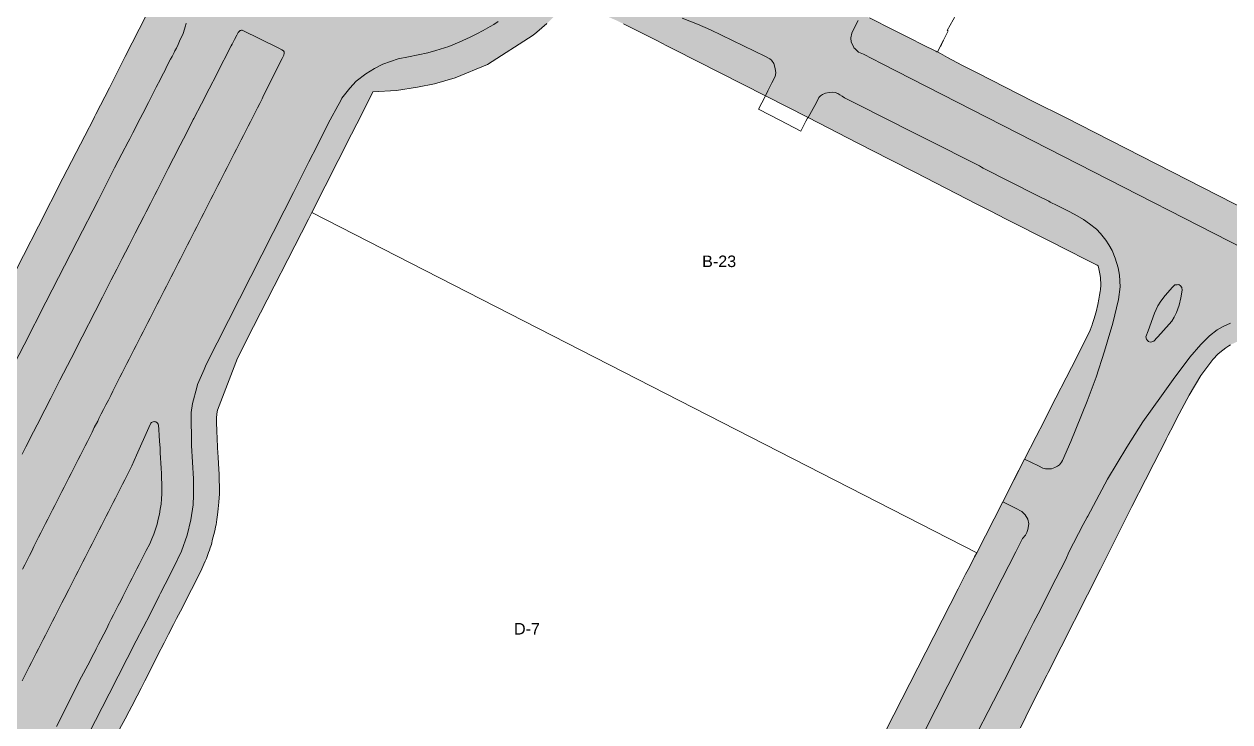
# Model space of a CAD drawing. Header units: metres. Extents: x 662613 to 666742, y 2728069 to 2732733.
# Drawn here: x 664328.1 to 664516.1, y 2730632.6 to 2730741.5 of the extents above; entities that cross this region are included whole.
import ezdxf
from ezdxf.enums import TextEntityAlignment as Align

# ---------------------------------------------------------------- set-up
doc = ezdxf.new("R2010")
doc.units = ezdxf.units.M
doc.header["$MEASUREMENT"] = 0
for name, color, linetype, lineweight in [('DQ_PLOT_ID', 252, 'Continuous', 18), ('Rods Hatch_2024$0$DQ_ROADS', 8, 'Continuous', 13), ('Xref_DQ_MasterPlan_2024$0$DQ_PLOTS', 252, 'Continuous', 15), ('Xref_DQ_MasterPlan_2024$0$DQ_ROADS', 8, 'Continuous', 13)]:
    doc.layers.add(name, color=color, linetype=linetype, lineweight=lineweight)
doc.styles.add('DQ_Plot_ID', font='arial.ttf')

# ---------------------------------------------------------------- blocks, each defined once
blk = doc.blocks.new('Xref_DQ_MasterPlan_2024$0$DQ_Roads_')
at = {"layer": 'Xref_DQ_MasterPlan_2024$0$DQ_ROADS'}
for points in [[(664458.164, 2730742.0963), (664457.5162, 2730740.8077), (664457.1782, 2730740.1354), (664457.0326, 2730739.3992), (664457.0886, 2730738.7273), (664457.4775, 2730737.9218), (664457.5162, 2730737.8416), (664457.6215, 2730737.74), (664457.8475, 2730737.5221), (664457.9144, 2730737.4575), (664458.0848, 2730737.2932), (664458.2338, 2730737.1494), (664458.9871, 2730736.8337), (664460.3886, 2730736.1172), (664461.8071, 2730735.3919), (664549.0899, 2730690.7608)], [(664325.8143, 2730687.0328), (664328.093, 2730691.4895), (664331.4883, 2730698.1394), (664336.3576, 2730707.6465), (664339.6121, 2730713.9846), (664342.177, 2730719.0882), (664343.3221, 2730721.2958), (664344.299, 2730723.1791), (664344.5819, 2730723.6471), (664345.0425, 2730724.5789), (664345.4889, 2730725.4291), (664345.7841, 2730726.0195), (664346.5749, 2730727.5777), (664347.4589, 2730729.2999), (664347.8691, 2730730.112), (664348.3112, 2730730.9707), (664348.6835, 2730731.6855), (664349.3327, 2730732.946), (664349.6119, 2730733.5001), (664349.9989, 2730734.2403), (664350.3543, 2730734.9594), (664350.9316, 2730736.0761), (664351.1473, 2730736.4821), (664351.4752, 2730737.1107), (664351.6063, 2730737.362), (664351.8182, 2730737.8021), (664352.0835, 2730738.3532), (664352.3227, 2730738.8499), (664352.8615, 2730740.092), (664353.2237, 2730741.2489), (664353.3369, 2730741.7043)], [(664402.0212, 2730741.9525), (664401.3364, 2730741.456), (664400.7928, 2730741.1649), (664399.6674, 2730740.5409), (664398.7084, 2730740.0093), (664397.664, 2730739.47), (664395.9434, 2730738.7081), (664394.2998, 2730738.0404), (664392.271, 2730737.407), (664391.0384, 2730737.0303), (664388.0508, 2730736.4311), (664386.4415, 2730736.0887), (664384.0018, 2730735.284), (664382.7092, 2730734.5992), (664381.3567, 2730733.7774), (664379.8415, 2730732.6303), (664378.8827, 2730731.5175), (664377.6415, 2730729.9595), (664377.4173, 2730729.5278), (664377.0164, 2730728.756), (664375.8304, 2730726.5673), (664375.1066, 2730725.1623), (664373.7587, 2730722.5462), (664372.4913, 2730720.0216), (664371.1705, 2730717.4207), (664370.5911, 2730716.2799), (664370.0769, 2730715.2675), (664368.6257, 2730712.4016), (664356.466, 2730688.3882), (664356.1395, 2730687.6301), (664355.1135, 2730685.2723), (664354.9915, 2730684.8009), (664354.3516, 2730682.3275), (664354.129, 2730680.9065), (664354.1664, 2730675.7627), (664354.4974, 2730670.5769), (664354.4974, 2730668.0287), (664354.4398, 2730666.4738), (664354.0978, 2730664.1739), (664353.5328, 2730661.7816), (664352.6217, 2730659.2875), (664351.3136, 2730656.5491), (664350.0563, 2730654.1263), (664349.3637, 2730652.7333), (664349.1452, 2730652.2939), (664347.715, 2730649.4537), (664345.5746, 2730645.2891), (664341.3365, 2730636.9841), (664333.8631, 2730622.3875)], [(664455.4833, 2730605.374), (664479.5541, 2730652.8522), (664482.7411, 2730659.1384), (664483.8137, 2730661.254), (664484.246, 2730661.7676), (664484.4942, 2730662.2042), (664484.6398, 2730662.6407), (664484.7633, 2730663.5239), (664484.612, 2730664.2569), (664484.2368, 2730664.9348), (664483.7162, 2730665.4433), (664482.7114, 2730665.9759), (664480.7098, 2730666.9592), (664482.4082, 2730670.3036), (664484.1066, 2730673.648), (664484.1311, 2730673.6359), (664486.289, 2730672.5652), (664486.9837, 2730672.2373), (664487.3858, 2730672.1304), (664487.7573, 2730672.1151), (664488.3325, 2730672.1405), (664488.8619, 2730672.3136), (664489.2741, 2730672.5325), (664489.5617, 2730672.7513), (664489.8722, 2730673.1382), (664490.0249, 2730673.4283), (664491.3351, 2730676.3763), (664493.9056, 2730682.6711), (664495.2676, 2730686.4034), (664496.5789, 2730690.4891), (664497.0237, 2730691.875), (664497.8776, 2730694.8669), (664498.7918, 2730698.539), (664499.0158, 2730700.5415), (664498.9438, 2730702.3267), (664498.717, 2730703.4712), (664498.2743, 2730705.0044), (664497.7596, 2730706.185), (664497.2666, 2730707.0775), (664496.7951, 2730707.819), (664495.953, 2730708.8747), (664495.3218, 2730709.5465), (664494.2736, 2730710.3802), (664493.3141, 2730711.0581), (664491.9492, 2730711.8208), (664490.8627, 2730712.3656), (664489.2193, 2730713.2191), (664488.1206, 2730713.7638), (664487.9026, 2730713.8741), (664486.1011, 2730714.7849), (664477.6542, 2730719.0558), (664477.412, 2730719.2252), (664477.0731, 2730719.4189), (664460.4726, 2730727.8004), (664459.9903, 2730728.0439), (664456.0233, 2730730.0468), (664455.6457, 2730730.2941), (664455.3042, 2730730.5176), (664454.991, 2730730.6978), (664454.5983, 2730730.848), (664454.1269, 2730730.8966), (664453.621, 2730730.8684), (664453.0698, 2730730.7314), (664452.603, 2730730.5426), (664452.2943, 2730730.3474), (664452.0329, 2730730.0744), (664451.6664, 2730729.3007), (664450.3512, 2730726.9642), (664450.2847, 2730726.8461), (664450.0275, 2730726.3892), (664449.228, 2730724.8461), (664445.937, 2730726.5512), (664442.646, 2730728.2562), (664443.6395, 2730730.2224), (664443.6992, 2730730.3406), (664444.0798, 2730731.0937), (664444.7202, 2730732.3612), (664445.2183, 2730733.3404), (664445.3039, 2730733.9396), (664445.2393, 2730734.6117), (664445.0214, 2730735.3622), (664444.634, 2730735.9191), (664444.3881, 2730736.0919), (664444.1861, 2730736.2339), (664443.7139, 2730736.4881), (664435.1266, 2730740.6236), (664433.0928, 2730741.5073), (664430.6898, 2730742.4395)], [(664327.8061, 2730656.4355), (664328.1681, 2730657.1474), (664328.5307, 2730657.8605), (664328.8919, 2730658.5731), (664329.2535, 2730659.2869), (664329.6135, 2730660.0011), (664329.9751, 2730660.7137), (664330.3389, 2730661.4261), (664330.7027, 2730662.1407), (664331.0671, 2730662.8531), (664331.4307, 2730663.5649), (664331.7951, 2730664.2781), (664332.1587, 2730664.9905), (664332.5231, 2730665.7034), (664332.8856, 2730666.4161), (664333.2476, 2730667.1281), (664333.6095, 2730667.8416), (664333.9711, 2730668.5553), (664334.3357, 2730669.2661), (664334.7004, 2730669.9799), (664335.0643, 2730670.6935), (664335.4259, 2730671.4057), (664335.7893, 2730672.1193), (664336.1405, 2730672.8373), (664336.5109, 2730673.5501), (664336.8737, 2730674.2559), (664337.2413, 2730674.9753), (664337.6029, 2730675.6875), (664337.9559, 2730676.3923), (664338.3087, 2730677.1167), (664338.6741, 2730677.8285), (664339.0248, 2730678.5495), (664339.5487, 2730679.5621), (664339.7471, 2730679.9673), (664340.1055, 2730680.6899), (664340.4629, 2730681.4003), (664340.8263, 2730682.1233), (664341.2251, 2730682.8255), (664341.5881, 2730683.5457), (664341.9025, 2730684.2527), (664342.2683, 2730684.9657), (664342.6463, 2730685.6885), (664343.0171, 2730686.4019), (664343.3767, 2730687.1223), (664343.7359, 2730687.8225), (664344.0961, 2730688.5355), (664344.4641, 2730689.2525), (664344.8317, 2730689.9625), (664345.1919, 2730690.6775), (664345.5545, 2730691.3873), (664345.9219, 2730692.0999), (664346.2887, 2730692.8129), (664346.6551, 2730693.5251), (664347.0169, 2730694.2363), (664347.3813, 2730694.9475), (664347.7431, 2730695.6599), (664348.1029, 2730696.3729), (664348.4671, 2730697.0867), (664348.8321, 2730697.7973), (664349.1949, 2730698.5125), (664349.5625, 2730699.2221), (664349.9257, 2730699.9357), (664350.2917, 2730700.6471), (664350.6567, 2730701.3597), (664351.0243, 2730702.0715), (664351.3881, 2730702.7825), (664351.7531, 2730703.4935), (664352.116, 2730704.2049), (664352.4779, 2730704.9197), (664352.8393, 2730705.6313), (664353.2045, 2730706.3427), (664353.5677, 2730707.0579), (664353.9287, 2730707.7705), (664354.2929, 2730708.4817), (664354.6533, 2730709.1969), (664355.0177, 2730709.9093), (664355.3811, 2730710.6241), (664355.7417, 2730711.3361), (664356.1051, 2730712.0487), (664356.4685, 2730712.762), (664356.8333, 2730713.4743), (664357.1951, 2730714.1878), (664357.5601, 2730714.8995), (664357.9239, 2730715.6131), (664358.2863, 2730716.3253), (664358.6515, 2730717.0369), (664359.0175, 2730717.7499), (664359.2356, 2730718.1784), (664359.3804, 2730718.4631), (664359.7417, 2730719.1746), (664360.1057, 2730719.8867), (664360.4713, 2730720.5997), (664360.8361, 2730721.3125), (664361.2001, 2730722.0241), (664361.5663, 2730722.7359), (664361.9301, 2730723.4493), (664362.2913, 2730724.1599), (664362.6533, 2730724.8745), (664363.0161, 2730725.5877), (664363.3793, 2730726.3007), (664363.7417, 2730727.0135), (664364.1054, 2730727.7253), (664364.4649, 2730728.4407), (664364.8281, 2730729.1525), (664365.1903, 2730729.8673), (664365.3067, 2730730.1173), (664367.5142, 2730734.5354), (664368.3297, 2730736.1563), (664368.6055, 2730736.7101), (664368.6579, 2730736.9753), (664368.6279, 2730737.2045), (664368.5382, 2730737.3441), (664368.259, 2730737.5135), (664367.7806, 2730737.7727), (664362.0958, 2730740.5644), (664361.9901, 2730740.5695), (664361.8996, 2730740.5569), (664361.8267, 2730740.5393), (664361.7789, 2730740.5141), (664361.6732, 2730740.4387), (664361.5475, 2730740.3255), (664361.4588, 2730740.2173), (664361.397, 2730740.0973), (664361.2505, 2730739.8221), (664360.8931, 2730739.1252), (664360.7286, 2730738.8022), (664360.5132, 2730738.3835), (664360.3879, 2730738.1389), (664358.1515, 2730733.7764), (664358.1346, 2730733.7437), (664356.9261, 2730731.411), (664355.7417, 2730729.1062), (664354.5456, 2730726.7773), (664354.4666, 2730726.6235), (664353.4333, 2730724.6067), (664352.4249, 2730722.6326), (664351.3952, 2730720.623), (664350.5575, 2730718.9797), (664349.8657, 2730717.6245), (664349.5136, 2730716.9274), (664348.8147, 2730715.5758), (664348.4697, 2730714.8929), (664347.7636, 2730713.5128), (664347.0967, 2730712.2145), (664346.7375, 2730711.5067), (664346.1168, 2730710.2831), (664345.4072, 2730708.8995), (664344.4664, 2730707.0499), (664343.8902, 2730705.9437), (664343.3869, 2730704.9585), (664342.5279, 2730703.2796), (664341.6703, 2730701.603), (664341.075, 2730700.4481), (664340.2907, 2730698.9151), (664339.1614, 2730696.6885), (664337.1375, 2730692.7271), (664335.3998, 2730689.3353), (664333.662, 2730685.9376), (664332.2294, 2730683.156), (664331.3081, 2730681.3494), (664330.0878, 2730678.9626), (664329.5495, 2730677.9038), (664328.3381, 2730675.547), (664327.7579, 2730674.4104)], [(664516.2595, 2730694.8713), (664515.1193, 2730694.3419), (664514.1419, 2730693.8127), (664512.9815, 2730692.8965), (664511.6275, 2730691.5323), (664509.8867, 2730689.5574), (664507.2909, 2730686.0759), (664505.4891, 2730683.5309), (664502.5673, 2730679.4589), (664500.0529, 2730675.5091), (664497.0701, 2730670.5209), (664493.9654, 2730664.7387), (664493.8894, 2730664.5924), (664493.2767, 2730663.414), (664491.0438, 2730659.1193), (664490.545, 2730657.9587), (664488.9986, 2730654.9298), (664486.2215, 2730649.4904), (664485.5364, 2730648.1484), (664484.4057, 2730645.9339), (664482.993, 2730643.1669), (664480.9154, 2730639.0974), (664474.3598, 2730626.2571)], [(664333.1252, 2730631.9052), (664334.9923, 2730635.6156), (664336.6875, 2730638.9586), (664338.3649, 2730642.1475), (664338.5823, 2730642.5916), (664338.9521, 2730643.3029), (664339.1355, 2730643.6546), (664339.3188, 2730644.0063), (664339.6683, 2730644.7295), (664340.0435, 2730645.4454), (664340.9529, 2730647.2172), (664341.3015, 2730647.9348), (664341.6646, 2730648.6461), (664342.0349, 2730649.3538), (664342.4067, 2730650.0569), (664342.7702, 2730650.7861), (664343.1445, 2730651.4891), (664343.4972, 2730652.2077), (664343.8624, 2730652.9211), (664344.2174, 2730653.6337), (664344.5792, 2730654.3533), (664344.9489, 2730655.0619), (664345.3046, 2730655.7766), (664345.6748, 2730656.4907), (664346.0364, 2730657.2009), (664346.3867, 2730657.913), (664347.1359, 2730659.3518), (664347.7022, 2730660.4283), (664348.0009, 2730661.1832), (664348.3006, 2730661.9406), (664348.5738, 2730662.7016), (664348.81, 2730663.4722), (664349.0088, 2730664.2517), (664349.1789, 2730665.038), (664349.3197, 2730665.8283), (664349.4315, 2730666.6234), (664349.5116, 2730667.4194), (664349.5582, 2730668.2165), (664349.5714, 2730669.0145), (664349.5531, 2730669.8139), (664349.5184, 2730670.613), (664349.5009, 2730670.9595), (664349.478, 2730671.4121), (664349.4368, 2730672.2111), (664349.3943, 2730673.0099), (664349.3554, 2730673.8088), (664349.3127, 2730674.608), (664349.2703, 2730675.4067), (664349.2166, 2730676.3992), (664349.1628, 2730677.3926), (664349.1133, 2730678.1903), (664349.0526, 2730678.9739), (664349.0503, 2730678.9955), (664348.9975, 2730679.115), (664348.8633, 2730679.2701), (664348.7837, 2730679.3371), (664348.6077, 2730679.4335), (664348.4861, 2730679.4712), (664348.352, 2730679.4838), (664348.2221, 2730679.4629), (664348.067, 2730679.4042), (664347.9664, 2730679.3329), (664347.8615, 2730679.2353), (664347.5538, 2730678.5524), (664345.614, 2730674.2473), (664344.8568, 2730672.567), (664344.5021, 2730671.8326), (664344.1449, 2730671.1198), (664343.7822, 2730670.4077), (664343.4148, 2730669.6979), (664343.05, 2730668.982), (664342.6838, 2730668.2721), (664342.3337, 2730667.5481), (664341.9629, 2730666.8452), (664341.6076, 2730666.1304), (664341.2418, 2730665.4183), (664340.8763, 2730664.7067), (664340.5134, 2730663.9936), (664340.1454, 2730663.2813), (664339.784, 2730662.5699), (664339.4239, 2730661.8585), (664339.0572, 2730661.1447), (664338.69, 2730660.4348), (664338.3218, 2730659.7183), (664337.9523, 2730659.0133), (664337.5981, 2730658.2961), (664337.234, 2730657.5833), (664336.8693, 2730656.8701), (664336.5052, 2730656.1582), (664336.1436, 2730655.4454), (664335.7785, 2730654.7303), (664335.4134, 2730654.0139), (664335.0548, 2730653.3063), (664334.3279, 2730651.8865), (664333.9596, 2730651.1805), (664333.5837, 2730650.4554), (664333.2051, 2730649.7231), (664332.8497, 2730649.0353), (664332.4939, 2730648.3203), (664332.1319, 2730647.6037), (664331.7749, 2730646.8958), (664331.4101, 2730646.1749), (664331.0507, 2730645.4624), (664330.6869, 2730644.7531), (664330.3297, 2730644.0392), (664329.9666, 2730643.3258), (664329.6068, 2730642.6099), (664329.2337, 2730641.8969), (664328.8722, 2730641.1905), (664328.5058, 2730640.4699), (664328.148, 2730639.7601), (664327.7882, 2730639.05)]]:
    blk.add_lwpolyline(points, dxfattribs=at)
blk.add_lwpolyline([(664503.4742, 2730691.9845), (664503.687, 2730691.91), (664503.959, 2730691.917), (664504.1511, 2730691.9732), (664504.279, 2730692.0519), (664505.3554, 2730693.2451), (664507.0653, 2730695.1452), (664507.4467, 2730695.7741), (664507.7936, 2730696.5287), (664508.2541, 2730697.6451), (664508.5045, 2730698.7979), (664508.6764, 2730699.9898), (664508.6466, 2730700.4386), (664508.4242, 2730700.6714), (664508.1765, 2730700.8692), (664507.9119, 2730700.8479), (664507.5753, 2730700.8255), (664507.1774, 2730700.4739), (664506.0307, 2730699.1895), (664505.3499, 2730698.3138), (664504.9269, 2730697.5357), (664504.4056, 2730696.4018), (664503.3817, 2730693.6578), (664503.0588, 2730692.7358), (664503.1595, 2730692.36), (664503.2951, 2730692.1548)], close=True, dxfattribs=at)
blk = doc.blocks.new('Xref_DQ_MasterPlan_2024')
at = {"layer": 'Xref_DQ_MasterPlan_2024$0$DQ_PLOTS'}
for points in [[(664473.93, 2730743.87), (664472.04, 2730740.55), (664472.21, 2730740.46), (664471.47, 2730739.02), (664471.14, 2730738.37), (664471, 2730738.11), (664470.78, 2730737.67), (664470.55, 2730737.22), (664470.45, 2730737.2), (664470.27, 2730737.29), (664468.27, 2730738.3), (664466.22, 2730739.34), (664463.62, 2730740.65), (664459.95, 2730742.5)], [(664348.17, 2730744.96), (664346, 2730740.74), (664343.83, 2730736.46), (664341.37, 2730731.59), (664339.27, 2730727.49), (664339.06, 2730727.08), (664338.93, 2730726.82), (664337.54, 2730724.11), (664334.14, 2730717.47), (664330.32, 2730709.99), (664325.64, 2730700.84)], [(664555.32, 2730693.82), (664495.1, 2730724.62), (664490.49, 2730726.98), (664485.46, 2730729.45), (664476.71, 2730733.91), (664474.35, 2730735.1), (664472.11, 2730736.31), (664471.03, 2730736.93), (664470.55, 2730737.22), (664471.47, 2730739.02), (664472.21, 2730740.46), (664472.04, 2730740.55), (664473.93, 2730743.87)], [(664421.58, 2730741.57), (664426.74, 2730738.96), (664428.34, 2730738.14), (664429.49, 2730737.57), (664443.7, 2730730.34), (664450.35, 2730726.96), (664458.09, 2730722.96), (664463.09, 2730720.4), (664467.11, 2730718.35), (664473.47, 2730715.11), (664476.78, 2730713.4), (664478.75, 2730712.39), (664481.26, 2730711.11), (664488.38, 2730707.49), (664490.31, 2730706.51), (664494.21, 2730704.53), (664495.46, 2730703.93), (664495.58, 2730703.79), (664495.71, 2730703.35), (664495.87, 2730702.58), (664495.96, 2730701.97), (664496.01, 2730700.77), (664495.97, 2730700.12), (664495.93, 2730699.78), (664495.79, 2730699.22), (664495.68, 2730698.6), (664495.55, 2730697.76), (664495.27, 2730696.6), (664494.94, 2730695.44), (664494.74, 2730694.81), (664494.67, 2730694.58), (664494.34, 2730693.77), (664493.47, 2730691.92), (664491.43, 2730687.95), (664488.19, 2730681.59), (664487.1, 2730679.43), (664485.92, 2730677.14), (664484.13, 2730673.64), (664484.11, 2730673.65), (664480.71, 2730666.96), (664476.66, 2730659.03), (664476.66, 2730659.03), (664372.96, 2730712.15), (664379.15, 2730724.38), (664380.78, 2730727.6), (664382.48, 2730730.97), (664386.15, 2730731.19), (664389.45, 2730731.69), (664392.06, 2730732.21), (664395.33, 2730733.13), (664400.34, 2730735.24), (664407.45, 2730739.8), (664408.06, 2730740.3), (664409.61, 2730741.63)], [(664342.97, 2730631.48), (664343.85, 2730633.07), (664344.47, 2730634.27), (664344.88, 2730635.05), (664345.71, 2730636.69), (664346.31, 2730637.86), (664346.9, 2730639.03), (664347.66, 2730640.53), (664348.95, 2730643.06), (664349.93, 2730644.94), (664350.61, 2730646.29), (664351.39, 2730647.82), (664351.85, 2730648.73), (664352.45, 2730649.92), (664354.18, 2730653.3), (664355.26, 2730655.44), (664355.79, 2730656.52), (664356.13, 2730657.23), (664356.33, 2730657.69), (664356.33, 2730657.7), (664356.5, 2730658.12), (664356.68, 2730658.57), (664356.86, 2730659.06), (664356.98, 2730659.4), (664357.12, 2730659.8), (664357.28, 2730660.32), (664357.47, 2730661.13), (664357.75, 2730662.21), (664357.86, 2730662.71), (664357.95, 2730663.04), (664358.01, 2730663.36), (664358.15, 2730664.2), (664358.24, 2730664.93), (664358.36, 2730665.89), (664358.45, 2730666.91), (664358.53, 2730668.24), (664358.54, 2730668.88), (664358.49, 2730670.83), (664358.48, 2730671.29), (664358.44, 2730672.08), (664358.39, 2730672.96), (664358.33, 2730673.94), (664358.25, 2730675.4), (664358.17, 2730676.93), (664358.13, 2730677.91), (664358.08, 2730679.51), (664358.08, 2730680.04), (664358.14, 2730680.71), (664358.23, 2730681.3), (664361.36, 2730689.4), (664363.85, 2730694.33), (664372.42, 2730711.09), (664372.96, 2730712.15), (664476.66, 2730659.03), (664476.66, 2730659.03), (664476.33, 2730658.39), (664475.52, 2730656.79), (664474.93, 2730655.65), (664473.76, 2730653.41), (664459.92, 2730626.26)], [(664483.49, 2730631.67), (664485.13, 2730635.1), (664487.6, 2730639.9), (664487.82, 2730640.34), (664495.95, 2730656.47), (664500.87, 2730666.23), (664502.98, 2730670.4), (664504.29, 2730672.93), (664506.1, 2730676.5), (664506.22, 2730676.73), (664506.54, 2730677.37), (664507.29, 2730678.84), (664507.88, 2730680.01), (664509.78, 2730683.64), (664511.62, 2730686.71), (664513.51, 2730689.18), (664514.34, 2730690.08), (664515.05, 2730690.66), (664515.53, 2730691.02), (664515.96, 2730691.31), (664515.99, 2730691.33), (664516.24, 2730691.48)]]:
    blk.add_lwpolyline(points, dxfattribs=at)
blk.add_blockref('Xref_DQ_MasterPlan_2024$0$DQ_Roads_', (0, 0))
blk = doc.blocks.new('Rods Hatch_2024')
at = {"layer": 'Rods Hatch_2024$0$DQ_ROADS'}
h = blk.add_hatch(color=254, dxfattribs=at)
h.dxf.hatch_style = 1
h.paths.add_polyline_path([(664690.33, 2730901.14), (664690.33, 2730921.77), (664687.57, 2730920.37), (664681.62, 2730917.33), (664675.56, 2730914.23), (664667.67, 2730910.1), (664660.05, 2730906.36), (664650.09, 2730901.3), (664648.42, 2730900.46), (664648.15, 2730900.33), (664645.66, 2730899.16), (664640.51, 2730896.56), (664633.65, 2730893.04), (664629.75, 2730891.09), (664619.73, 2730885.93), (664616.52, 2730884.39), (664614.48, 2730883.4), (664655.24, 2730883.4), (664656.44, 2730884.01), (664658.23, 2730884.92), (664663.57, 2730887.63), (664668.53, 2730890.17), (664677.2, 2730894.57), (664682.14, 2730897.07)])
h.paths.add_polyline_path([(664303.5, 2730657.39), (664302.9, 2730656.19), (664302.22, 2730516.15), (664321, 2730516.15), (664320.9, 2730516.72), (664320.88, 2730516.74), (664319.95, 2730522.66), (664319.18, 2730527.61), (664318.48, 2730533.1), (664318.03, 2730538.64), (664317.17, 2730551.52), (664317.21, 2730555.58), (664318.2, 2730565.28), (664319.06, 2730571.09), (664320.34, 2730576.73), (664320.78, 2730578.8), (664321.33, 2730581.36), (664322.05, 2730584.41), (664322.92, 2730587.61), (664324.16, 2730590.96), (664325.84, 2730595.48), (664327.35, 2730599.39), (664329.59, 2730604.8), (664331.14, 2730608.19), (664333.56, 2730613.14), (664340.31, 2730626.26), (664341.62, 2730628.82), (664342.97, 2730631.48), (664343.85, 2730633.07), (664344.47, 2730634.27), (664344.88, 2730635.05), (664345.71, 2730636.69), (664346.31, 2730637.86), (664346.9, 2730639.03), (664347.66, 2730640.53), (664348.95, 2730643.06), (664349.93, 2730644.94), (664350.61, 2730646.29), (664351.39, 2730647.82), (664351.85, 2730648.73), (664352.45, 2730649.92), (664354.18, 2730653.3), (664355.26, 2730655.44), (664355.79, 2730656.52), (664356.13, 2730657.23), (664356.33, 2730657.69), (664356.33, 2730657.7), (664356.5, 2730658.12), (664356.68, 2730658.57), (664356.86, 2730659.06), (664356.98, 2730659.4), (664357.12, 2730659.8), (664357.28, 2730660.32), (664357.47, 2730661.13), (664357.75, 2730662.21), (664357.98, 2730663.21), (664358.01, 2730663.36), (664358.15, 2730664.2), (664358.24, 2730664.93), (664358.36, 2730665.89), (664358.45, 2730666.91), (664358.53, 2730668.24), (664358.54, 2730668.88), (664358.49, 2730670.83), (664358.48, 2730671.29), (664358.44, 2730672.08), (664358.39, 2730672.96), (664358.33, 2730673.94), (664358.25, 2730675.4), (664358.17, 2730676.93), (664358.13, 2730677.91), (664358.06, 2730679.9), (664358.19, 2730681.2), (664361.36, 2730689.4), (664363.85, 2730694.33), (664372.42, 2730711.09), (664372.96, 2730712.15), (664379.15, 2730724.38), (664380.78, 2730727.6), (664382.48, 2730730.97), (664386.15, 2730731.19), (664389.45, 2730731.69), (664392.06, 2730732.21), (664395.33, 2730733.13), (664400.34, 2730735.24), (664407.45, 2730739.8), (664408.06, 2730740.3), (664409.61, 2730741.63), (664411.71, 2730743.71), (664411.98, 2730743.77), (664412.59, 2730743.83), (664414.26, 2730743.89), (664415.89, 2730743.69), (664418.14, 2730743.09), (664419.55, 2730742.51), (664420.69, 2730742.01), (664421.58, 2730741.57), (664426.74, 2730738.96), (664428.34, 2730738.14), (664429.49, 2730737.57), (664443.7, 2730730.34), (664450.35, 2730726.96), (664458.09, 2730722.96), (664463.09, 2730720.4), (664467.11, 2730718.35), (664473.47, 2730715.11), (664476.78, 2730713.4), (664478.75, 2730712.39), (664481.26, 2730711.11), (664488.38, 2730707.49), (664490.31, 2730706.51), (664494.21, 2730704.53), (664495.56, 2730703.88), (664495.71, 2730703.35), (664495.95, 2730702.15), (664496.01, 2730700.77), (664495.96, 2730699.89), (664495.79, 2730699.22), (664495.68, 2730698.6), (664495.55, 2730697.76), (664495.27, 2730696.6), (664494.94, 2730695.44), (664494.74, 2730694.81), (664494.67, 2730694.58), (664494.34, 2730693.77), (664493.47, 2730691.92), (664491.43, 2730687.95), (664488.19, 2730681.59), (664487.1, 2730679.43), (664485.92, 2730677.14), (664484.13, 2730673.64), (664484.11, 2730673.65), (664480.71, 2730666.96), (664476.66, 2730659.03), (664476.33, 2730658.39), (664475.52, 2730656.79), (664474.93, 2730655.65), (664473.76, 2730653.41), (664459.92, 2730626.26), (664443.9, 2730594.84), (664441.4, 2730589.87), (664437.92, 2730583.05), (664437.26, 2730581.68), (664435.15, 2730577.52), (664434.34, 2730575.7), (664433.75, 2730574.34), (664432.88, 2730572.19), (664432.43, 2730571.08), (664431.7, 2730569.2), (664430.55, 2730565.88), (664429.95, 2730563.91), (664429.57, 2730562.42), (664429.11, 2730560.59), (664428.22, 2730556.89), (664427.53, 2730553.24), (664427.12, 2730550.3), (664426.83, 2730547.68), (664426.67, 2730546.01), (664426.49, 2730543.4), (664426.42, 2730539.63), (664426.41, 2730538.97), (664426.4, 2730538.83), (664426.4, 2730537.31), (664426.42, 2730536.18), (664426.44, 2730535.19), (664426.48, 2730534.23), (664426.58, 2730532.63), (664426.69, 2730531.29), (664426.79, 2730530.11), (664426.91, 2730529), (664427.03, 2730528.05), (664427.22, 2730526.68), (664427.34, 2730525.92), (664427.44, 2730525.23), (664427.62, 2730524.04), (664428.28, 2730519.78), (664428.86, 2730516.15), (664447.33, 2730516.15), (664446.47, 2730521.51), (664446.03, 2730524.26), (664445.65, 2730526.71), (664445.36, 2730528.54), (664445.15, 2730529.97), (664444.95, 2730531.64), (664444.84, 2730532.89), (664444.69, 2730535.08), (664444.61, 2730537.02), (664444.58, 2730539.46), (664444.59, 2730540.89), (664444.69, 2730542.97), (664444.95, 2730546.22), (664445.38, 2730549.7), (664445.7, 2730551.42), (664445.91, 2730552.47), (664446.14, 2730553.61), (664446.49, 2730555.1), (664446.79, 2730556.44), (664447.28, 2730558.26), (664447.7, 2730559.68), (664448.22, 2730561.32), (664448.56, 2730562.27), (664449.37, 2730564.49), (664449.73, 2730564.52), (664450.76, 2730564.58), (664451.95, 2730564.6), (664452.68, 2730564.31), (664453.06, 2730564.13), (664454.24, 2730563.52), (664455.96, 2730562.65), (664461.24, 2730559.97), (664462.86, 2730559.13), (664463.23, 2730558.94), (664476.38, 2730552.18), (664476.78, 2730551.98), (664481.25, 2730549.73), (664484.81, 2730547.91), (664485.09, 2730547.77), (664488.89, 2730545.83), (664490.54, 2730544.98), (664497.98, 2730541.16), (664498.95, 2730540.66), (664499.05, 2730540.61), (664500.98, 2730539.63), (664504.25, 2730537.97), (664504.7, 2730537.74), (664506.38, 2730536.88), (664510.45, 2730534.81), (664513.66, 2730533.17), (664514.91, 2730532.53), (664515.52, 2730532.22), (664521.05, 2730543.37), (664514.5, 2730546.71), (664512.49, 2730547.57), (664507.89, 2730549.9), (664506, 2730550.92), (664502.92, 2730552.58), (664501.69, 2730553.2), (664493.99, 2730557.15), (664492.62, 2730557.85), (664489.84, 2730559.25), (664487.37, 2730560.51), (664485.93, 2730561.24), (664480.81, 2730563.88), (664479.21, 2730564.7), (664478.4, 2730565.11), (664459.73, 2730574.68), (664455.34, 2730576.94), (664459.63, 2730585), (664460.14, 2730585.97), (664462.56, 2730590.79), (664466.31, 2730598.23), (664467.38, 2730600.11), (664471.78, 2730608.71), (664477.76, 2730620.44), (664478.2, 2730621.29), (664479.45, 2730623.74), (664480.04, 2730624.9), (664480.73, 2730626.26), (664481.57, 2730627.89), (664482.56, 2730629.85), (664482.99, 2730630.7), (664483.49, 2730631.67), (664485.13, 2730635.1), (664487.6, 2730639.9), (664487.82, 2730640.34), (664495.95, 2730656.47), (664500.87, 2730666.23), (664502.98, 2730670.4), (664504.29, 2730672.93), (664506.1, 2730676.5), (664506.54, 2730677.37), (664507.29, 2730678.84), (664507.88, 2730680.01), (664509.78, 2730683.64), (664511.62, 2730686.71), (664513.51, 2730689.18), (664514.34, 2730690.08), (664515.05, 2730690.66), (664515.53, 2730691.02), (664516.14, 2730691.44), (664517.71, 2730692.16), (664518.05, 2730692.25), (664519.2, 2730691.67), (664523.36, 2730689.55), (664526.18, 2730688.12), (664528.68, 2730686.83), (664531.72, 2730685.27), (664533.61, 2730684.31), (664536.62, 2730682.77), (664542.27, 2730679.9), (664548.55, 2730676.69), (664553.69, 2730674.08), (664554.99, 2730673.4), (664554.99, 2730693.99), (664495.1, 2730724.62), (664490.49, 2730726.98), (664485.46, 2730729.45), (664476.71, 2730733.91), (664474.35, 2730735.1), (664472.11, 2730736.31), (664471.03, 2730736.93), (664470.55, 2730737.22), (664470.45, 2730737.2), (664468.27, 2730738.3), (664466.22, 2730739.34), (664463.62, 2730740.65), (664459.95, 2730742.5), (664458.69, 2730743.14), (664452.2, 2730746.85), (664440.3, 2730753.25), (664438.17, 2730754.39), (664433.19, 2730757.07), (664432.93, 2730757.21), (664428.15, 2730759.78), (664428.12, 2730759.8), (664425.71, 2730761.09), (664424.16, 2730761.93), (664424.16, 2730761.93), (664424.16, 2730761.93), (664424.15, 2730761.93), (664424.14, 2730761.95), (664423.5, 2730762.91), (664422.9, 2730763.82), (664422.6, 2730764.28), (664422.45, 2730764.51), (664422.45, 2730764.52), (664422.45, 2730764.52), (664422.47, 2730764.63), (664422.5, 2730764.85), (664422.58, 2730765.29), (664422.71, 2730766.17), (664422.84, 2730767.35), (664422.91, 2730767.96), (664423.04, 2730769.77), (664423.09, 2730771.59), (664423.06, 2730773.42), (664422.95, 2730775.26), (664422.76, 2730777.09), (664422.48, 2730778.92), (664422.38, 2730779.42), (664422.13, 2730780.74), (664421.69, 2730782.53), (664421.17, 2730784.31), (664420.58, 2730786.06), (664419.91, 2730787.77), (664419.17, 2730789.45), (664419.12, 2730789.56), (664418.36, 2730791.08), (664417.49, 2730792.67), (664416.55, 2730794.21), (664415.56, 2730795.69), (664418.5, 2730801.41), (664421.51, 2730807.25), (664427.62, 2730819.14), (664429.99, 2730823.73), (664431.1, 2730825.89), (664432.52, 2730828.66), (664432.6, 2730828.81), (664435.78, 2730835.17), (664435.88, 2730835.38), (664436.27, 2730836.21), (664436.32, 2730836.32), (664436.84, 2730837.43), (664437.22, 2730838.24), (664439.29, 2730839.97), (664441.48, 2730841.53), (664443.78, 2730842.93), (664446.17, 2730844.15), (664448.65, 2730845.2), (664451.2, 2730846.06), (664453.81, 2730846.73), (664454.36, 2730847.78), (664454.55, 2730848.16), (664454.88, 2730848.8), (664455.34, 2730849.73), (664455.38, 2730849.81), (664455.83, 2730850.68), (664456.14, 2730851.3), (664456.42, 2730851.83), (664456.94, 2730852.87), (664457.44, 2730853.85), (664457.82, 2730854.6), (664458.21, 2730855.35), (664458.8, 2730856.5), (664459.36, 2730857.63), (664461.15, 2730861.15), (664462.58, 2730863.95), (664463.96, 2730866.68), (664465.22, 2730869.16), (664466.61, 2730872.01), (664467.21, 2730873.09), (664482.36, 2730903.07), (664482.7, 2730903.74), (664483.49, 2730905.3), (664484.49, 2730907.22), (664489.5, 2730916.27), (664489.66, 2730916.56), (664494.02, 2730923.78), (664495.87, 2730926.31), (664496.14, 2730926.64), (664496.17, 2730926.62), (664496.64, 2730927.22), (664497.09, 2730927.81), (664497.54, 2730928.39), (664498.05, 2730929.03), (664498.68, 2730929.84), (664499.13, 2730930.37), (664499.61, 2730930.96), (664500.16, 2730931.62), (664500.68, 2730932.24), (664501.63, 2730933.39), (664502.16, 2730933.98), (664502.49, 2730934.36), (664502.71, 2730934.63), (664503.48, 2730935.51), (664503.96, 2730935.99), (664504.41, 2730936.52), (664504.7, 2730936.84), (664505.23, 2730937.42), (664506.26, 2730938.48), (664507.05, 2730939.32), (664508.29, 2730940.59), (664509.02, 2730941.31), (664509.76, 2730942.05), (664510.91, 2730943.16), (664511.49, 2730943.72), (664512.52, 2730944.68), (664513.54, 2730945.6), (664514.81, 2730946.78), (664516.13, 2730947.93), (664516.89, 2730948.56), (664518.57, 2730949.99), (664518.92, 2730950.28), (664519.47, 2730950.72), (664520.5, 2730951.57), (664526.02, 2730955.55), (664529.39, 2730958.05), (664532.17, 2730960), (664536.35, 2730962.53), (664536.74, 2730962.76), (664539.26, 2730964.26), (664541.43, 2730965.43), (664545.46, 2730967.54), (664551.43, 2730970.57), (664557.82, 2730973.85), (664563.04, 2730976.52), (664567.73, 2730978.93), (664571.04, 2730980.61), (664583.62, 2730987.07), (664588.45, 2730989.54), (664593.49, 2730992.06), (664596.08, 2730993.39), (664599.53, 2730995.16), (664599.88, 2730995.35), (664601.77, 2730996.34), (664601.82, 2730996.37), (664608.75, 2730999.86), (664614.54, 2731002.85), (664619.64, 2731005.43), (664623.19, 2731007.26), (664627.19, 2731009.34), (664632.41, 2731011.99), (664638.64, 2731015.13), (664640.05, 2731015.86), (664641.91, 2731017), (664642.66, 2731017.48), (664644.36, 2731018.8), (664644.89, 2731019.2), (664645.68, 2731019.94), (664646.17, 2731020.42), (664647.19, 2731021.41), (664647.86, 2731022.11), (664648.55, 2731022.9), (664649.68, 2731024.4), (664650.06, 2731024.9), (664650.58, 2731025.67), (664650.63, 2731025.74), (664556.43, 2731025.74), (664555.51, 2731025.28), (664551.99, 2731023.68), (664484.65, 2730984.88), (664480.58, 2730980.94), (664478.2, 2730978.65), (664474.91, 2730975.17), (664474.12, 2730974.32), (664473.45, 2730973.62), (664471.95, 2730972.02), (664470.73, 2730970.7), (664468.44, 2730968.19), (664464.15, 2730963.2), (664461.58, 2730960.14), (664459.29, 2730957.25), (664456.41, 2730953.79), (664455.65, 2730952.76), (664454.88, 2730951.75), (664453.18, 2730949.24), (664452.53, 2730948.36), (664451.29, 2730946.6), (664450.08, 2730944.91), (664449.02, 2730943.4), (664446.47, 2730939.64), (664445.06, 2730937.42), (664442.9, 2730934.01), (664441.25, 2730931.33), (664438.62, 2730926.92), (664436.39, 2730923.04), (664435.19, 2730920.81), (664433.09, 2730916.89), (664432.43, 2730915.59), (664430.83, 2730912.41), (664429.26, 2730909.17), (664427.83, 2730906.13), (664426.76, 2730903.72), (664425.78, 2730901.57), (664425.09, 2730899.77), (664424.29, 2730898.13), (664422.2, 2730889.84), (664421.61, 2730888.66), (664419.87, 2730885.18), (664417.81, 2730881.15), (664415.96, 2730877.54), (664413.42, 2730872.34), (664412.74, 2730870.95), (664409.46, 2730864.99), (664402.29, 2730851.26), (664401.15, 2730849.08), (664400.35, 2730847.53), (664399.24, 2730845.38), (664399.13, 2730845.17), (664396.47, 2730839.84), (664393.77, 2730834.61), (664392.73, 2730832.6), (664391.06, 2730829.33), (664390.14, 2730827.54), (664388.44, 2730824.22), (664387.33, 2730822.03), (664386.57, 2730820.56), (664385.37, 2730818.23), (664384.51, 2730816.51), (664384.18, 2730815.84), (664383.73, 2730814.99), (664383.43, 2730814.32), (664382.88, 2730813.1), (664381.32, 2730813.05), (664379.69, 2730813), (664379.02, 2730812.96), (664378.19, 2730812.87), (664377.06, 2730812.73), (664374.59, 2730812.34), (664373.38, 2730812.09), (664372.22, 2730811.83), (664370.08, 2730811.24), (664369.32, 2730810.99), (664368.12, 2730810.58), (664367.12, 2730810.19), (664365.42, 2730809.48), (664364.26, 2730808.93), (664363.25, 2730808.42), (664362.37, 2730807.94), (664360.71, 2730806.98), (664359.5, 2730806.22), (664358.54, 2730805.6), (664357.72, 2730805.03), (664357.03, 2730804.53), (664355.92, 2730803.62), (664355.13, 2730802.92), (664354.69, 2730802.49), (664354.31, 2730802.07), (664352.69, 2730801.75), (664351.04, 2730801.55), (664349.39, 2730801.48), (664347.74, 2730801.52), (664346.09, 2730801.68), (664344.46, 2730801.96), (664342.85, 2730802.36), (664341.22, 2730803.2), (664339.94, 2730803.85), (664338.52, 2730804.57), (664337.12, 2730805.29), (664336.53, 2730805.59), (664333.22, 2730807.27), (664331.24, 2730808.28), (664328.76, 2730809.56), (664327.44, 2730810.23), (664325.68, 2730811.12), (664324.74, 2730811.59), (664323.42, 2730812.27), (664322.85, 2730812.57), (664322.04, 2730812.96), (664313.73, 2730817.28), (664312.45, 2730817.93), (664311.27, 2730818.52), (664309.89, 2730819.22), (664307.36, 2730820.51), (664305.09, 2730821.66), (664303.7, 2730822.37), (664303.6, 2730801.58), (664310.52, 2730798.05), (664311.18, 2730797.71), (664312.69, 2730796.94), (664313.45, 2730796.57), (664313.45, 2730796.57), (664315.92, 2730795.3), (664319.1, 2730793.69), (664322.54, 2730791.96), (664327.08, 2730789.62), (664328.98, 2730788.67), (664331.38, 2730787.43), (664333.34, 2730786.43), (664335.14, 2730785.52), (664335.99, 2730785.08), (664336.61, 2730784.68), (664337.38, 2730784.16), (664337.96, 2730783.72), (664338.72, 2730783.08), (664339.23, 2730782.59), (664339.74, 2730782.09), (664340.24, 2730781.49), (664340.61, 2730780.92), (664341.11, 2730780.02), (664341.37, 2730779.05), (664341.48, 2730778.29), (664341.48, 2730777.19), (664341.39, 2730775.85), (664341.27, 2730774.72), (664341.2, 2730773.75), (664341.17, 2730773.13), (664341.15, 2730772.17), (664341.14, 2730771.55), (664341.14, 2730771.06), (664341.2, 2730769.53), (664341.28, 2730768.37), (664341.39, 2730767.12), (664341.6, 2730766.01), (664341.88, 2730764.31), (664342.11, 2730763.17), (664342.71, 2730760.66), (664342.9, 2730760.02), (664343.39, 2730758.56), (664344.12, 2730756.58), (664344.84, 2730754.9), (664345.87, 2730752.84), (664346.59, 2730751.49), (664347.12, 2730750.57), (664349.34, 2730747.31), (664348.17, 2730744.96), (664346, 2730740.74), (664343.83, 2730736.46), (664341.37, 2730731.59), (664339.27, 2730727.49), (664339.06, 2730727.08), (664338.93, 2730726.82), (664337.54, 2730724.11), (664334.14, 2730717.47), (664330.32, 2730709.99), (664325.64, 2730700.84), (664323.15, 2730695.95), (664318.6, 2730687.09), (664316.16, 2730682.3), (664313.88, 2730677.86), (664311.01, 2730672.19), (664308.47, 2730667.15), (664305.7, 2730661.75), (664304.7, 2730659.77)])

msp = doc.modelspace()

# ---------------------------------------------------------------- block references
for name in ['Xref_DQ_MasterPlan_2024', 'Rods Hatch_2024']:
    msp.add_blockref(name, (0, 0))

# ---------------------------------------------------------------- texts
at = {"layer": 'DQ_PLOT_ID', "style": 'DQ_Plot_ID'}
for s, p in [('B-23', (664436.48, 2730703.61)), ('D-7', (664406.51, 2730646.25))]:
    msp.add_text(s, height=1.8, dxfattribs=at).set_placement(p, align=Align.CENTER)

doc.saveas('drawing.dxf')
